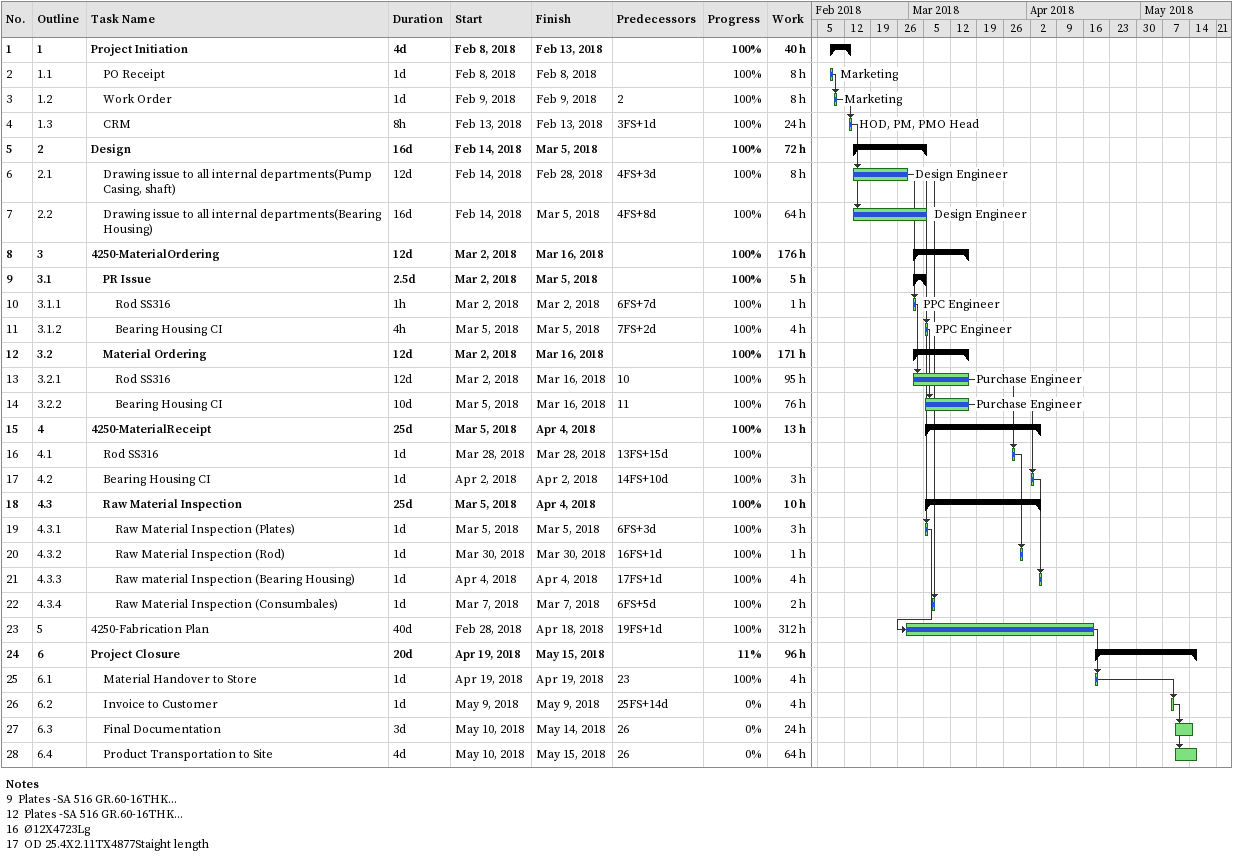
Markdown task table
| ID | WBS | Task | Duration | Start | Finish | Predecessors | Resources | % complete | Work (h) |
|---|---|---|---|---|---|---|---|---|---|
| 1 | 1 | **Project Initiation** | 4d | 2018-02-08 | 2018-02-13 |  |  | 100 | 40 |
| 2 | 1.1 | PO Receipt | 1d | 2018-02-08 | 2018-02-08 |  | Marketing | 100 | 8 |
| 3 | 1.2 | Work Order | 1d | 2018-02-09 | 2018-02-09 | 2 | Marketing | 100 | 8 |
| 4 | 1.3 | CRM | 8h | 2018-02-13 | 2018-02-13 | 3FS+1d | HOD, PM, PMO Head | 100 | 24 |
| 5 | 2 | **Design** | 16d | 2018-02-14 | 2018-03-05 |  |  | 100 | 72 |
| 6 | 2.1 | Drawing issue to all internal departments(Pump Casing, shaft) | 12d | 2018-02-14 | 2018-02-28 | 4FS+3d | Design Engineer | 100 | 8 |
| 7 | 2.2 | Drawing issue to all internal departments(Bearing Housing) | 16d | 2018-02-14 | 2018-03-05 | 4FS+8d | Design Engineer | 100 | 64 |
| 8 | 3 | **4250-MaterialOrdering** | 12d | 2018-03-02 | 2018-03-16 |  |  | 100 | 176 |
| 9 | 3.1 | **PR Issue** | 2.5d | 2018-03-02 | 2018-03-05 |  |  | 100 | 5 |
| 10 | 3.1.1 | Rod SS316 | 1h | 2018-03-02 | 2018-03-02 | 6FS+7d | PPC Engineer | 100 | 1 |
| 11 | 3.1.2 | Bearing Housing CI | 4h | 2018-03-05 | 2018-03-05 | 7FS+2d | PPC Engineer | 100 | 4 |
| 12 | 3.2 | **Material Ordering** | 12d | 2018-03-02 | 2018-03-16 |  |  | 100 | 171 |
| 13 | 3.2.1 | Rod SS316 | 12d | 2018-03-02 | 2018-03-16 | 10 | Purchase Engineer | 100 | 95 |
| 14 | 3.2.2 | Bearing Housing CI | 10d | 2018-03-05 | 2018-03-16 | 11 | Purchase Engineer | 100 | 76 |
| 15 | 4 | **4250-MaterialReceipt** | 25d | 2018-03-05 | 2018-04-04 |  |  | 100 | 13 |
| 16 | 4.1 | Rod SS316 | 1d | 2018-03-28 | 2018-03-28 | 13FS+15d |  | 100 |  |
| 17 | 4.2 | Bearing Housing CI | 1d | 2018-04-02 | 2018-04-02 | 14FS+10d |  | 100 | 3 |
| 18 | 4.3 | **Raw Material Inspection** | 25d | 2018-03-05 | 2018-04-04 |  |  | 100 | 10 |
| 19 | 4.3.1 | Raw Material Inspection (Plates) | 1d | 2018-03-05 | 2018-03-05 | 6FS+3d |  | 100 | 3 |
| 20 | 4.3.2 | Raw Material Inspection (Rod) | 1d | 2018-03-30 | 2018-03-30 | 16FS+1d |  | 100 | 1 |
| 21 | 4.3.3 | Raw material Inspection (Bearing Housing) | 1d | 2018-04-04 | 2018-04-04 | 17FS+1d |  | 100 | 4 |
| 22 | 4.3.4 | Raw Material Inspection (Consumbales) | 1d | 2018-03-07 | 2018-03-07 | 6FS+5d |  | 100 | 2 |
| 23 | 5 | 4250-Fabrication Plan | 40d | 2018-02-28 | 2018-04-18 | 19FS+1d |  | 100 | 312 |
| 24 | 6 | **Project Closure** | 20d | 2018-04-19 | 2018-05-15 |  |  | 11 | 96 |
| 25 | 6.1 | Material Handover to Store | 1d | 2018-04-19 | 2018-04-19 | 23 |  | 100 | 4 |
| 26 | 6.2 | Invoice to Customer | 1d | 2018-05-09 | 2018-05-09 | 25FS+14d |  | 0 | 4 |
| 27 | 6.3 | Final Documentation | 3d | 2018-05-10 | 2018-05-14 | 26 |  | 0 | 24 |
| 28 | 6.4 | Product Transportation to Site | 4d | 2018-05-10 | 2018-05-15 | 26 |  | 0 | 64 |

Notes
- 9: Plates -SA 516 GR.60-16THK...
- 12: Plates -SA 516 GR.60-16THK...
- 16: Ø12X4723Lg
- 17: OD 25.4X2.11TX4877Staight length
